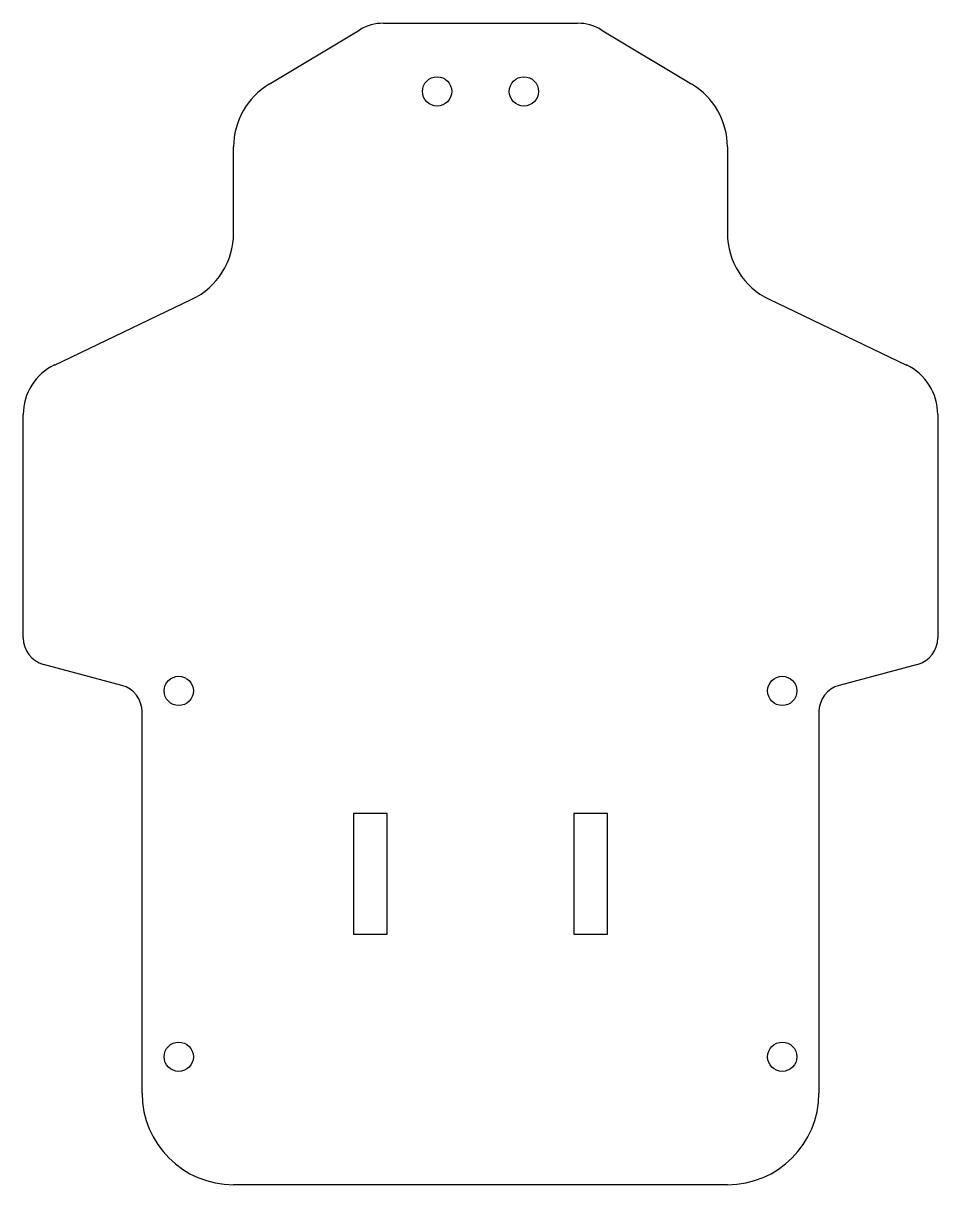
# Model space of a CAD drawing. Header units: millimetres. Extents: x -50 to 50, y -34 to 93.
import ezdxf

# ---------------------------------------------------------------- set-up
doc = ezdxf.new("R2010")
doc.units = ezdxf.units.MM

msp = doc.modelspace()

# ---------------------------------------------------------------- linework, layer by layer
for p, q in [((-10.62, 93, 0.02), (10.62, 93, 0.02)), ((-23.12, 86.33, 0.02), (-13.19, 92.29, 0.02)), ((13.19, 92.29, 0.02), (23.12, 86.33, 0.02)), ((-27, 70.04, 0.02), (-27, 79.47, 0.02)), ((27, 79.47, 0.02), (27, 70.04, 0.02)), ((-46.59, 55.63, 0.02), (-31.55, 62.82, 0.02)), ((31.55, 62.82, 0.02), (46.59, 55.63, 0.02)), ((-50, 25.8, 0.02), (-50, 50.22, 0.02)), ((50, 50.22, 0.02), (50, 25.8, 0.02)), ((-39.22, 20.6, 0.02), (-47.78, 22.9, 0.02)), ((47.78, 22.9, 0.02), (39.22, 20.6, 0.02)), ((-37, -24, 0.02), (-37, 17.7, 0.02)), ((37, 17.7, 0.02), (37, -24, 0.02)), ((-10.2, 6.6, 0.02), (-13.9, 6.6, 0.02)), ((-13.9, 6.6, 0.02), (-13.9, -6.6, 0.02)), ((-10.2, -6.6, 0.02), (-10.2, 6.6, 0.02)), ((13.9, 6.6, 0.02), (10.2, 6.6, 0.02)), ((10.2, 6.6, 0.02), (10.2, -6.6, 0.02)), ((13.9, -6.6, 0.02), (13.9, 6.6, 0.02)), ((-13.9, -6.6, 0.02), (-10.2, -6.6, 0.02)), ((10.2, -6.6, 0.02), (13.9, -6.6, 0.02)), ((27, -34, 0.02), (-27, -34, 0.02))]:
    msp.add_line(p, q)
for centre in [(-4.75, 85.55, 0.02), (4.75, 85.55, 0.02), (-33, 20, 0.02), (33, 20, 0.02), (-33, -20, 0.02), (33, -20, 0.02)]:
    msp.add_circle(centre, 1.6)
for centre, radius, start, end in [((-10.62, 88, 0.02), 5, 90, 120.9638), ((10.62, 88, 0.02), 5, 59.0362, 90), ((-19, 79.47, 0.02), 8, 120.9638, 180), ((19, 79.47, 0.02), 8, 0, 59.0362), ((-35, 70.04, 0.02), 8, 295.56, 360), ((35, 70.04, 0.02), 8, 180, 244.44), ((-44, 50.22, 0.02), 6, 115.56, 180), ((44, 50.22, 0.02), 6, 0, 64.44), ((-47, 25.8, 0.02), 3, -180, -105.0685), ((47, 25.8, 0.02), 3, -74.9315, 0), ((-40, 17.7, 0.02), 3, 0, 74.9315), ((40, 17.7, 0.02), 3, 105.0685, 180), ((-27, -24, 0.02), 10, -180, -90), ((27, -24, 0.02), 10, -90, 0)]:
    msp.add_arc(centre, radius, start, end)

doc.saveas('drawing.dxf')
